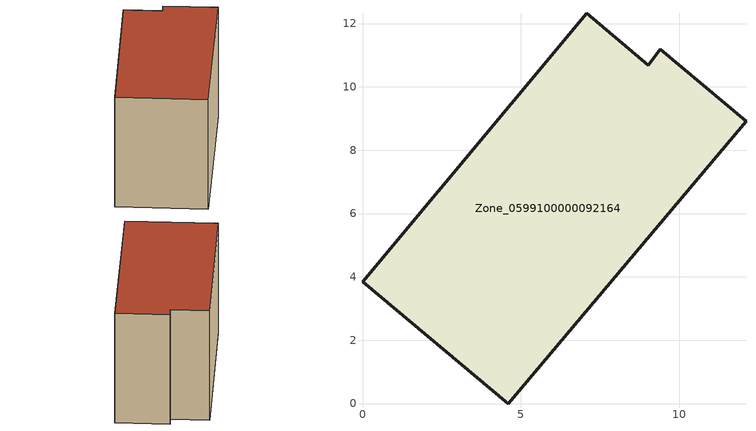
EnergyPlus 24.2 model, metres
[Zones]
Zone_0599100000092164
 floor ground (C_G): 4.6,0 0,3.84 7.08,12.32 9.02,10.69 9.4,11.19 12.11,8.92 z0
 wall outside (C_F): 9.4,11.19 9.02,10.69 7.08,12.32 0,3.84 4.6,0 12.11,8.92 9.4,11.19 z0:8.12
 roof outside (C_R): 4.6,0 12.11,8.92 9.4,11.19 9.02,10.69 7.08,12.32 0,3.84 z8.12
[BUILDING]
Pand.0599100000092164: North Axis=0; Terrain=City; Loads Convergence Tolerance Value=0.04; Temperature Convergence Tolerance Value=0.4; Solar Distribution=FullExterior; Maximum Number of Warmup Days=25; Minimum Number of Warmup Days=1
[Site:Location]
Rotterdam.The.Hague.AP_ZH_NLD Design_Conditions: Latitude=51.96; Longitude=4.45; Time Zone=1; Elevation=-4.5
[SITE:GROUNDTEMPERATURE:BUILDINGSURFACE]
18, 18, 18, 18, 18, 18, 18, 18, 18, 18, 18, 18
[MATERIAL] Thermal Absorptance=0.9; Solar Absorptance=0.7; Visible Absorptance=0.7
Name | Roughness | Thickness | Conductivity | Density | Specific Heat
G.TI.1946-1964 | MediumSmooth | 0.15 | 1 | 540 | 1210
F.TI.1946-1964 | Rough | 0.3 | 0.857143 | 1920 | 840
R.TI.1946-1964 | MediumRough | 0.2 | 0.277778 | 1500 | 1000
[CONSTRUCTION]
C_G: G.TI.1946-1964
C_F: F.TI.1946-1964
C_R: R.TI.1946-1964
[ZONE]
Zone_0599100000092164: Type=1; Multiplier=1; Ceiling Height=Autocalculate; Volume=Autocalculate; Floor Area=autocalculate; Part of Total Floor Area=Yes
[ZONEINFILTRATION:DESIGNFLOWRATE]
Infil_Zone_0599100000092164: Zone or ZoneList or Space or SpaceList=Zone_0599100000092164; Schedule=AlwaysOn; Design Flow Rate Calculation Method=Flow/Area; Flow Rate per Floor Area=0.003; Constant Term Coefficient=1; Temperature Term Coefficient=0; Velocity Term Coefficient=0; Velocity Squared Term Coefficient=0
[HVACTEMPLATE:ZONE:IDEALLOADSAIRSYSTEM]
Zone_0599100000092164: Maximum Heating Supply Air Temperature=50; Minimum Cooling Supply Air Temperature=13; Maximum Heating Supply Air Humidity Ratio=0.0156; Minimum Cooling Supply Air Humidity Ratio=0.0077; Heating Limit=NoLimit; Cooling Limit=NoLimit; Dehumidification Control Type=ConstantSensibleHeatRatio; Cooling Sensible Heat Ratio=0.7; Dehumidification Setpoint=60; Humidification Control Type=None; Humidification Setpoint=30; Outdoor Air Method=None; Outdoor Air Flow Rate per Person=0.00944; Outdoor Air Flow Rate per Zone Floor Area=0; Outdoor Air Flow Rate per Zone=0; Demand Controlled Ventilation Type=None; Outdoor Air Economizer Type=NoEconomizer; Heat Recovery Type=None; Sensible Heat Recovery Effectiveness=0.7; Latent Heat Recovery Effectiveness=0.65
[ZONECONTROL:THERMOSTAT]
ThermostatControl_Zone_0599100000092164: Zone or ZoneList=Zone_0599100000092164; Control Type Schedule=DualSetpointControlType; Control 1=Thermostat_Zone_0599100000092164; Temperature Difference Between Cutout And Setpoint=0
[THERMOSTATSETPOINT:DUALSETPOINT]
Thermostat_Zone_0599100000092164: Heating Setpoint Temperature Schedule=HeatingSetpoint_Zone_0599100000092164; Cooling Setpoint Temperature Schedule=CoolingSetpoint_Zone_0599100000092164
[SCHEDULE:COMPACT]
HeatingSetpoint_Zone_0599100000092164: Through: 12/31, For: AllDays, Until: 24:00, 21
CoolingSetpoint_Zone_0599100000092164: Through: 12/31, For: AllDays, Until: 24:00, 24
DualSetpointControlType: Through: 12/31, For: AllDays, Until: 24:00, 4
AlwaysOn: Through: 12/31, For: AllDays, Until: 24:00, 1
